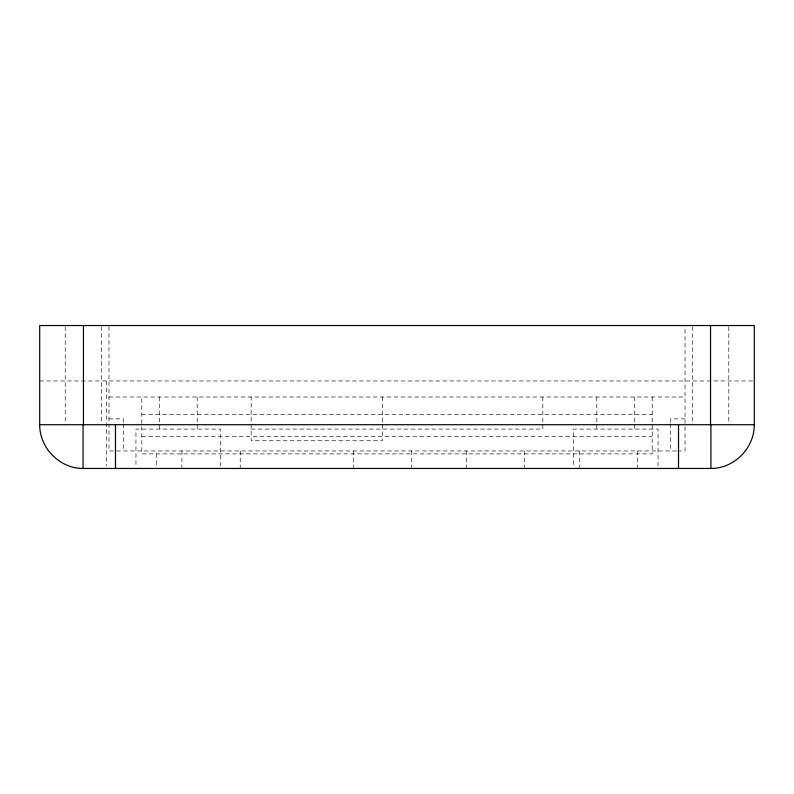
<?xml version="1.0" encoding="UTF-8"?>
<svg xmlns="http://www.w3.org/2000/svg" width="794" height="794" viewBox="0 0 794 794"><rect width="100%" height="100%" fill="white"/><g stroke="black" fill="none" stroke-linecap="round" stroke-linejoin="round"><path stroke-width="0.6" stroke-dasharray="3.97 2.98" d="M39.7 380.961L754.3 380.961M108.977 397L685.024 397M141.789 414.498L652.211 414.498M108.977 418.875L123.556 418.875L123.556 422.577M685.024 418.875L670.444 418.875L670.444 422.577M251.162 429.088L542.838 429.088L542.838 397M141.789 436.372L652.211 436.372M676.518 450.962L108.977 450.962L108.977 325.54M677.59 450.962L685.024 450.962L685.024 325.54M728.783 326.781L728.783 424.711M692.318 326.781L692.318 424.711M670.444 423.807L670.444 450.962M658.047 465.999L658.047 429.088L573.466 429.088L573.466 465.999M652.211 397L652.211 453.88L141.789 453.88L141.789 397M637.632 450.962L637.632 468.46M634.714 397L634.714 429.088M596.8 397L596.8 429.088M579.292 450.962L579.292 468.46M524.606 450.962L524.606 468.46M466.277 450.962L466.277 468.46M411.58 450.962L411.58 468.46M382.42 397L382.42 440.749L251.162 440.749L251.162 397M353.251 450.962L353.251 468.46M240.225 450.962L240.225 468.46M220.534 465.999L220.534 429.088L135.953 429.088L135.953 465.999M197.2 397L197.2 429.088M181.895 450.962L181.895 468.46M159.286 397L159.286 429.088M156.368 453.88L156.368 466.028M123.556 423.807L123.556 450.962M106.416 380.961L106.416 465.999M101.682 326.781L101.682 422.279M65.217 326.781L65.217 424.711"/><path stroke-width="1.19" d="M754.3 424.711C754.469 447.985 734.281 468.589 710.928 468.46L83.072 468.46C59.719 468.589 39.531 447.985 39.7 424.711L39.7 325.54L754.3 325.54L754.3 424.711L39.7 424.711M710.928 424.711L710.928 468.46M710.551 325.54L710.551 424.711M678.513 424.711L678.513 468.46M115.487 424.711L115.487 468.46M83.449 325.54L83.449 424.711M83.072 424.711L83.072 468.46"/></g></svg>
